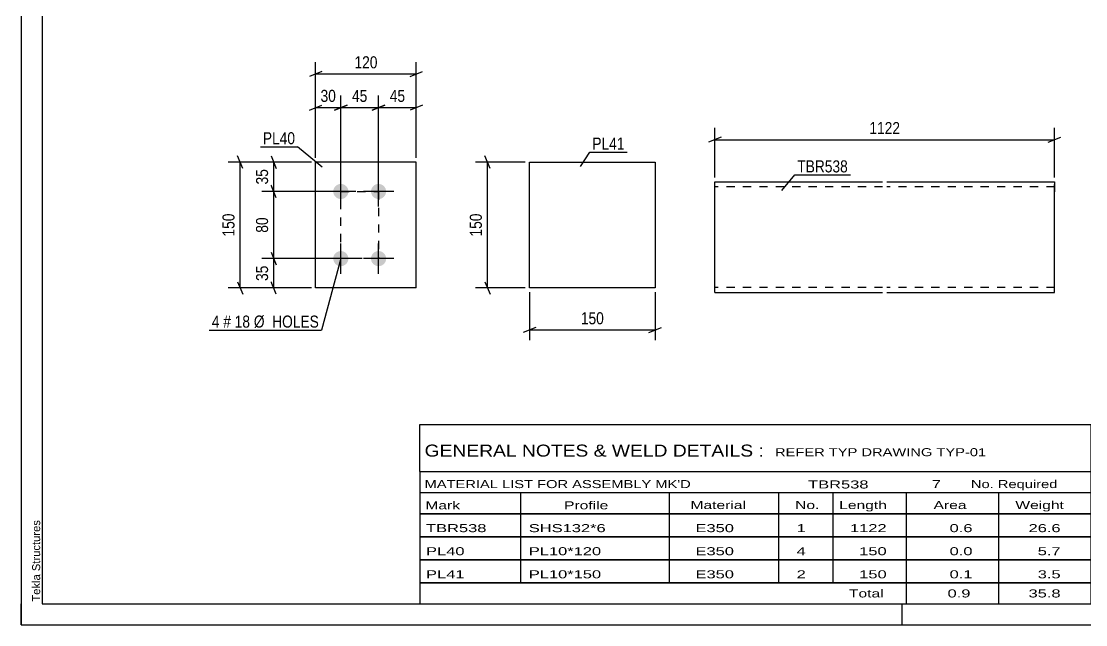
# Model space of a CAD drawing. Header units: millimetres. Extents: x 0 to 420, y 0 to 297.
# Drawn here: x 0 to 253.8, y 0 to 143.8 of the extents above; entities that cross this region are included whole.
import ezdxf

# ---------------------------------------------------------------- set-up
doc = ezdxf.new("R2010")
doc.units = ezdxf.units.MM
doc.linetypes.add('DXK_LINE_DOT2', pattern=[3.9198, 1.9599, -1.9599])
doc.styles.add('Arial', font='ARIAL.TTF', dxfattribs={"height": 0.2})
doc.styles.add('Arial Narrow', font='ARIALN.TTF', dxfattribs={"height": 0.2})

# ---------------------------------------------------------------- blocks, each defined once
blk = doc.blocks.new('Unknown-581592509-1127')
at = {"color": 5, "linetype": 'Continuous'}
for p, q in [((0, 297), (0, 0)), ((5, 292), (5, 5)), ((0, 0), (0, 5)), ((5, 5), (415, 5)), ((210, 0), (210, 5)), ((0, 0), (420, 0))]:
    blk.add_line(p, q, dxfattribs=at)
at = {"color": 174, "linetype": 'Continuous', "style": 'Arial'}
blk.add_text('Tekla Structures', height=1.9102, rotation=90, dxfattribs=at).set_placement((4.5, 5.5))
blk = doc.blocks.new('Part-581592509-2055 - 2048')
at = {"color": 2, "linetype": 'Continuous'}
for p, q in [((94.18, 110.25), (70.18, 110.25)), ((70.18, 80.25), (70.18, 110.25)), ((94.18, 80.25), (94.18, 110.25)), ((94.18, 80.25), (70.18, 80.25))]:
    blk.add_line(p, q, dxfattribs=at)
blk = doc.blocks.new('Bolt-581592509-2116 - 2048')
at = {"linetype": 'Continuous'}
for points in [[(76.18, 101.45, -1), (76.18, 105.05, -1)], [(85.18, 101.45, -1), (85.18, 105.05, -1)], [(76.18, 85.45, -1), (76.18, 89.05, -1)], [(85.18, 85.45, -1), (85.18, 89.05, -1)]]:
    blk.add_hatch(color=1, dxfattribs=at).paths.add_polyline_path(points)
at = {"color": 1, "linetype": 'Continuous'}
for p, q in [((76.18, 99.65), (76.18, 106.85)), ((85.18, 99.65), (85.18, 106.85)), ((79.78, 103.25), (72.58, 103.25)), ((88.78, 103.25), (81.58, 103.25)), ((76.18, 83.65), (76.18, 90.85)), ((85.18, 83.65), (85.18, 90.85)), ((79.78, 87.25), (72.58, 87.25)), ((88.78, 87.25), (81.58, 87.25))]:
    blk.add_line(p, q, dxfattribs=at)
blk = doc.blocks.new('Part-581592509-2263 - 2257')
at = {"color": 2, "linetype": 'Continuous'}
for p, q in [((121.15, 80.25), (121.15, 110.25)), ((121.15, 110.25), (151.15, 110.25)), ((151.15, 110.25), (151.15, 80.25)), ((151.15, 80.25), (121.15, 80.25))]:
    blk.add_line(p, q, dxfattribs=at)
blk = doc.blocks.new('Part-581592509-2286 - 2280')
at = {"color": 2, "linetype": 'Continuous'}
for p, q in [((165.36, 79.37), (165.36, 105.58)), ((165.36, 105.58), (205.36, 105.58)), ((206.36, 105.58), (246.36, 105.58)), ((246.36, 105.58), (246.36, 105.4)), ((246.36, 105.4), (246.36, 103.18)), ((246.36, 79.18), (246.36, 103.18)), ((165.36, 79.18), (165.36, 79.37)), ((165.36, 79.18), (205.36, 79.18)), ((206.36, 79.18), (246.36, 79.18))]:
    blk.add_line(p, q, dxfattribs=at)
at = {"color": 7, "linetype": 'DXK_LINE_DOT2'}
for p, q in [((205.36, 104.38), (165.36, 104.38)), ((246.36, 104.38), (206.36, 104.38)), ((246.36, 103.18), (246.36, 104.88)), ((165.36, 80.38), (165.36, 80.48)), ((205.36, 80.38), (165.36, 80.38)), ((246.36, 80.38), (206.36, 80.38)), ((246.36, 80.38), (246.36, 80.48))]:
    blk.add_line(p, q, dxfattribs=at)
blk = doc.blocks.new('Rectangle-581592509-2242 - 2048')
at = {"color": 1, "linetype": 'DXK_LINE_DOT2'}
blk.add_lwpolyline([(76.18, 103.25), (85.18, 103.25), (85.18, 87.25), (76.18, 87.25), (76.18, 103.25)], close=True, dxfattribs=at)
blk = doc.blocks.new('StraightDimension-581592509-2149 - 2048')
at = {"color": 7, "linetype": 'Continuous'}
for p, q in [((75.18, 87.25), (57.33, 87.25)), ((59.58, 88.75), (60.78, 85.75)), ((60.18, 80.25), (60.18, 87.25)), ((60.78, 78.75), (59.58, 81.75)), ((69.18, 80.25), (57.33, 80.25))]:
    blk.add_line(p, q, dxfattribs=at)
at = {"color": 0}
blk.add_wipeout([(59.43, 86.18), (55.23, 86.18), (55.23, 81.32), (59.43, 81.32)], dxfattribs=at)
at = {"color": 3, "style": 'Arial Narrow'}
blk.add_text('35', height=2.863, rotation=90.0002, dxfattribs=at).set_placement((58.83, 81.92))
blk = doc.blocks.new('StraightDimension-581592509-2183 - 2048')
at = {"color": 7, "linetype": 'Continuous'}
for p, q in [((85.18, 104.25), (85.18, 126.1)), ((94.18, 111.25), (94.18, 126.1)), ((83.68, 122.65), (86.68, 123.85)), ((85.18, 123.25), (94.18, 123.25)), ((95.68, 123.85), (92.68, 122.65))]:
    blk.add_line(p, q, dxfattribs=at)
at = {"color": 0}
blk.add_wipeout([(92.11, 124), (92.11, 128.2), (87.25, 128.2), (87.25, 124)], dxfattribs=at)
at = {"color": 3, "style": 'Arial Narrow'}
blk.add_text('45', height=2.863, dxfattribs=at).set_placement((87.85, 124.6))
blk = doc.blocks.new('StraightDimension-581592509-2136 - 2048')
at = {"color": 7, "linetype": 'Continuous'}
for p, q in [((60.78, 101.75), (59.58, 104.75)), ((75.18, 103.25), (57.33, 103.25)), ((60.18, 87.25), (60.18, 103.25)), ((75.18, 87.25), (57.33, 87.25)), ((59.58, 88.75), (60.78, 85.75))]:
    blk.add_line(p, q, dxfattribs=at)
at = {"color": 0}
blk.add_wipeout([(59.43, 97.68), (55.23, 97.68), (55.23, 92.82), (59.43, 92.82)], dxfattribs=at)
at = {"color": 3, "style": 'Arial Narrow'}
blk.add_text('80', height=2.863, rotation=90.0002, dxfattribs=at).set_placement((58.83, 93.42))
blk = doc.blocks.new('StraightDimension-581592509-2120 - 2048')
at = {"color": 7, "linetype": 'Continuous'}
for p, q in [((59.58, 111.75), (60.78, 108.75)), ((69.18, 110.25), (57.33, 110.25)), ((60.18, 103.25), (60.18, 110.25)), ((60.78, 101.75), (59.58, 104.75)), ((75.18, 103.25), (57.33, 103.25))]:
    blk.add_line(p, q, dxfattribs=at)
at = {"color": 0}
blk.add_wipeout([(59.43, 109.18), (55.23, 109.18), (55.23, 104.32), (59.43, 104.32)], dxfattribs=at)
at = {"color": 3, "style": 'Arial Narrow'}
blk.add_text('35', height=2.863, rotation=90.0002, dxfattribs=at).set_placement((58.83, 104.92))
blk = doc.blocks.new('StraightDimension-581592509-2166 - 2048')
at = {"color": 7, "linetype": 'Continuous'}
for p, q in [((52.78, 108.75), (51.58, 111.75)), ((69.18, 110.25), (49.33, 110.25)), ((52.18, 80.25), (52.18, 110.25)), ((51.58, 81.75), (52.78, 78.75)), ((69.18, 80.25), (49.33, 80.25))]:
    blk.add_line(p, q, dxfattribs=at)
at = {"color": 0}
blk.add_wipeout([(51.43, 98.59), (47.23, 98.59), (47.23, 91.91), (51.43, 91.91)], dxfattribs=at)
at = {"color": 3, "style": 'Arial Narrow'}
blk.add_text('150', height=2.863, rotation=90.0002, dxfattribs=at).set_placement((50.83, 92.51))
blk = doc.blocks.new('StraightDimension-581592509-2199 - 2048')
at = {"color": 7, "linetype": 'Continuous'}
for p, q in [((76.18, 104.25), (76.18, 126.1)), ((85.18, 104.25), (85.18, 126.1)), ((74.68, 122.65), (77.68, 123.85)), ((76.18, 123.25), (85.18, 123.25)), ((86.68, 123.85), (83.68, 122.65))]:
    blk.add_line(p, q, dxfattribs=at)
at = {"color": 0}
blk.add_wipeout([(83.11, 124), (83.11, 128.2), (78.25, 128.2), (78.25, 124)], dxfattribs=at)
at = {"color": 3, "style": 'Arial Narrow'}
blk.add_text('45', height=2.863, dxfattribs=at).set_placement((78.85, 124.6))
blk = doc.blocks.new('StraightDimension-581592509-2209 - 2048')
at = {"color": 7, "linetype": 'Continuous'}
for p, q in [((70.18, 111.25), (70.18, 126.1)), ((76.18, 104.25), (76.18, 126.1)), ((68.68, 122.65), (71.68, 123.85)), ((70.18, 123.25), (76.18, 123.25)), ((77.68, 123.85), (74.68, 122.65))]:
    blk.add_line(p, q, dxfattribs=at)
at = {"color": 0}
blk.add_wipeout([(75.61, 124), (75.61, 128.2), (70.75, 128.2), (70.75, 124)], dxfattribs=at)
at = {"color": 3, "style": 'Arial Narrow'}
blk.add_text('30', height=2.863, dxfattribs=at).set_placement((71.35, 124.6))
blk = doc.blocks.new('StraightDimension-581592509-2223 - 2048')
at = {"color": 7, "linetype": 'Continuous'}
for p, q in [((70.18, 111.25), (70.18, 134.1)), ((94.18, 111.25), (94.18, 134.1)), ((71.68, 131.85), (68.68, 130.65)), ((70.18, 131.25), (94.18, 131.25)), ((92.68, 130.65), (95.68, 131.85))]:
    blk.add_line(p, q, dxfattribs=at)
at = {"color": 0}
blk.add_wipeout([(85.52, 132), (85.52, 136.2), (78.84, 136.2), (78.84, 132)], dxfattribs=at)
at = {"color": 3, "style": 'Arial Narrow'}
blk.add_text('120', height=2.863, dxfattribs=at).set_placement((79.44, 132.6))
blk = doc.blocks.new('StraightDimension-581592509-2265 - 2257')
at = {"color": 7, "linetype": 'Continuous'}
for p, q in [((121.15, 79.25), (121.15, 67.85)), ((151.15, 79.25), (151.15, 67.85)), ((122.65, 70.85), (119.65, 69.65)), ((121.15, 70.25), (151.15, 70.25)), ((149.65, 69.65), (152.65, 70.85))]:
    blk.add_line(p, q, dxfattribs=at)
at = {"color": 0}
blk.add_wipeout([(139.5, 71), (139.5, 75.2), (132.81, 75.2), (132.81, 71)], dxfattribs=at)
at = {"color": 3, "style": 'Arial Narrow'}
blk.add_text('150', height=2.863, dxfattribs=at).set_placement((133.41, 71.6))
blk = doc.blocks.new('StraightDimension-581592509-2270 - 2257')
at = {"color": 7, "linetype": 'Continuous'}
for p, q in [((111.75, 108.75), (110.55, 111.75)), ((120.15, 110.25), (108.3, 110.25)), ((111.15, 80.25), (111.15, 110.25)), ((110.55, 81.75), (111.75, 78.75)), ((120.15, 80.25), (108.3, 80.25))]:
    blk.add_line(p, q, dxfattribs=at)
at = {"color": 0}
blk.add_wipeout([(110.4, 98.59), (106.2, 98.59), (106.2, 91.91), (110.4, 91.91)], dxfattribs=at)
at = {"color": 3, "style": 'Arial Narrow'}
blk.add_text('150', height=2.863, rotation=90.0002, dxfattribs=at).set_placement((109.8, 92.51))
blk = doc.blocks.new('StraightDimension-581592509-2291 - 2280')
at = {"color": 7, "linetype": 'Continuous'}
for p, q in [((165.36, 106.58), (165.36, 118.43)), ((246.36, 106.58), (246.36, 118.43)), ((166.86, 116.18), (163.86, 114.98)), ((165.36, 115.58), (246.36, 115.58)), ((244.86, 114.98), (247.86, 116.18))]:
    blk.add_line(p, q, dxfattribs=at)
at = {"color": 0}
blk.add_wipeout([(210.12, 116.33), (210.12, 120.53), (201.6, 120.53), (201.6, 116.33)], dxfattribs=at)
at = {"color": 3, "style": 'Arial Narrow'}
blk.add_text('1122', height=2.863, dxfattribs=at).set_placement((202.2, 116.93))
blk = doc.blocks.new('Unknown-581592509-2862')
at = {"color": 7, "linetype": 'Continuous'}
for p, q in [((95, 47.75), (255, 47.75)), ((95, 36.5), (95, 47.75)), ((255, 47.75), (255, 36.5)), ((95, 36.5), (255, 36.5)), ((95, 36.5), (95, 31.5)), ((255, 36.5), (255, 31.5)), ((95, 31.5), (255, 31.5)), ((95, 31.5), (95, 26.5)), ((119, 31.5), (119, 26.5)), ((154.5, 31.5), (154.5, 26.5)), ((180.5, 31.5), (180.5, 26.5)), ((193.5, 31.5), (193.5, 26.5)), ((211, 31.5), (211, 26.5)), ((233, 31.5), (233, 26.5)), ((255, 31.5), (255, 26.5)), ((95, 26.5), (255, 26.5)), ((95, 26.45), (95, 21.05)), ((95, 26.45), (255, 26.45)), ((119, 26.5), (119, 21)), ((154.5, 26.5), (154.5, 21)), ((180.5, 26.5), (180.5, 21)), ((193.5, 26.5), (193.5, 21)), ((211, 26.5), (211, 21)), ((233, 26.5), (233, 21)), ((255, 26.45), (255, 21.05)), ((95, 21.05), (255, 21.05)), ((95, 20.95), (95, 15.55)), ((95, 20.95), (255, 20.95)), ((119, 21), (119, 15.5)), ((154.5, 21), (154.5, 15.5)), ((180.5, 21), (180.5, 15.5)), ((193.5, 21), (193.5, 15.5)), ((211, 21), (211, 15.5)), ((233, 21), (233, 15.5)), ((255, 20.95), (255, 15.55)), ((95, 15.55), (255, 15.55)), ((95, 15.45), (95, 10.05)), ((95, 15.45), (255, 15.45)), ((119, 15.5), (119, 10)), ((154.5, 15.5), (154.5, 10)), ((180.5, 15.5), (180.5, 10)), ((193.5, 15.5), (193.5, 10)), ((211, 15.5), (211, 10)), ((233, 15.5), (233, 10)), ((255, 15.45), (255, 10.05)), ((95, 10.05), (255, 10.05)), ((95, 10), (255, 10)), ((95, 10), (95, 5)), ((211, 10), (211, 5)), ((233, 10), (233, 5)), ((255, 10), (255, 5)), ((95, 5), (255, 5))]:
    blk.add_line(p, q, dxfattribs=at)
at = {"color": 7, "style": 'Arial Narrow'}
for s, height, width, p in [('GENERAL NOTES & WELD DETAILS :', 2.8633, 1.4, (96.15, 40.06)), ('REFER TYP DRAWING TYP-01', 1.9089, 1.6, (179.7, 40.16)), ("MATERIAL LIST FOR ASSEMBLY MK'D", 1.9089, 1.6, (96.15, 32.56)), ('TBR538', 1.909, 1.794707, (187.59, 32.47)), ('7', 1.91, 1.794707, (217.08, 32.56)), ('No. Required', 1.9089, 1.6, (226.41, 32.56)), ('Mark', 1.909, 1.7, (96.34, 27.5)), ('Profile', 1.909, 1.7, (129.41, 27.5)), ('Material', 1.909, 1.7, (159.54, 27.56)), ('No.', 1.909, 1.7, (184.5, 27.56)), ('Length', 1.909, 1.7, (195, 27.56)), ('Area', 1.909, 1.7, (217.5, 27.56)), ('Weight', 1.909, 1.7, (237, 27.56))]:
    blk.add_text(s, height=height, dxfattribs=dict(at, width=width)).set_placement(p)
at = {"color": 7, "linetype": 'Continuous', "style": 'Arial Narrow'}
for s, height, width, p in [('TBR538', 1.909, 1.794707, (96.5, 22.06)), ('SHS132*6', 1.909, 1.794707, (121, 22.06)), ('E350', 1.909, 1.794707, (160.74, 22.06)), ('1', 1.91, 1.794707, (184.86, 22.06)), ('1122', 1.909, 1.794707, (197.58, 22.06)), ('0.6', 1.909, 1.794707, (221.32, 22.06)), ('26.6', 1.909, 1.794707, (240.14, 22.06)), ('PL40', 1.909, 1.794707, (96.5, 16.56)), ('PL10*120', 1.909, 1.794707, (121, 16.56)), ('E350', 1.909, 1.794707, (160.74, 16.56)), ('4', 1.91, 1.794707, (184.86, 16.56)), ('150', 1.909, 1.794707, (199.77, 16.56)), ('0.0', 1.909, 1.794707, (221.32, 16.56)), ('5.7', 1.909, 1.794707, (242.33, 16.56)), ('PL41', 1.909, 1.794707, (96.5, 11.06)), ('PL10*150', 1.909, 1.794707, (121, 11.06)), ('E350', 1.909, 1.794707, (160.74, 11.06)), ('2', 1.91, 1.794707, (184.86, 11.06)), ('150', 1.909, 1.794707, (199.77, 11.06)), ('0.1', 1.909, 1.794707, (221.32, 11.06)), ('3.5', 1.909, 1.794707, (242.33, 11.06)), ('Total', 1.909, 1.7, (197.33, 6.5)), ('0.9', 1.909, 1.794707, (220.83, 6.5)), ('35.8', 1.909, 1.794707, (240.14, 6.5))]:
    blk.add_text(s, height=height, dxfattribs=dict(at, width=width)).set_placement(p)
blk = doc.blocks.new('Mark-581592509-2051 - 2048')
at = {"color": 0}
blk.add_wipeout([(65.28, 114.51), (65.28, 117.51), (57.6, 117.51), (57.6, 114.51)], dxfattribs=at)
blk.add_wipeout([(65.28, 114.51), (65.28, 117.51), (57.6, 117.51), (57.6, 114.51)], dxfattribs=at)
at = {"color": 30, "linetype": 'Continuous'}
for p in [(57, 113.91), (71.77, 109.06)]:
    blk.add_line(p, (65.88, 113.91), dxfattribs=at)
at = {"color": 3, "style": 'Arial Narrow'}
blk.add_text('PL40', height=2.863, dxfattribs=at).set_placement((57.6, 114.51))
blk = doc.blocks.new('Mark-581592509-2112 - 2048')
at = {"color": 0}
blk.add_wipeout([(47.26, 70.81), (47.26, 73.81), (45.43, 73.81), (45.43, 70.81)], dxfattribs=at)
blk.add_wipeout([(47.26, 70.81), (47.26, 73.81), (45.43, 73.81), (45.43, 70.81)], dxfattribs=at)
blk.add_wipeout([(49.98, 70.81), (49.98, 73.81), (48.16, 73.81), (48.16, 70.81)], dxfattribs=at)
blk.add_wipeout([(49.98, 70.81), (49.98, 73.81), (48.16, 73.81), (48.16, 70.81)], dxfattribs=at)
at = {"color": 3, "style": 'Arial Narrow'}
blk.add_text('4', height=2.86, dxfattribs=at).set_placement((45.43, 70.81))
at = {"color": 0}
blk.add_wipeout([(54.54, 70.81), (54.54, 73.81), (50.88, 73.81), (50.88, 70.81)], dxfattribs=at)
blk.add_wipeout([(54.54, 70.81), (54.54, 73.81), (50.88, 73.81), (50.88, 70.81)], dxfattribs=at)
at = {"color": 3, "style": 'Arial Narrow'}
blk.add_text('#', height=2.86, dxfattribs=at).set_placement((48.16, 70.81))
at = {"color": 0}
blk.add_wipeout([(70.97, 70.81), (70.97, 73.81), (55.44, 73.81), (55.44, 70.81)], dxfattribs=at)
blk.add_wipeout([(70.97, 70.81), (70.97, 73.81), (55.44, 73.81), (55.44, 70.81)], dxfattribs=at)
at = {"color": 7, "linetype": 'Continuous'}
for p in [(76.18, 87.25), (44.83, 70.21)]:
    blk.add_line(p, (71.57, 70.21), dxfattribs=at)
at = {"color": 3, "style": 'Arial Narrow'}
for s, p in [('18', (50.88, 70.81)), ('Ø  HOLES', (55.44, 70.81))]:
    blk.add_text(s, height=2.863, dxfattribs=at).set_placement(p)
blk = doc.blocks.new('Mark-581592509-2259 - 2257')
at = {"color": 0}
blk.add_wipeout([(143.83, 113.23), (143.83, 116.23), (136.15, 116.23), (136.15, 113.23)], dxfattribs=at)
blk.add_wipeout([(143.83, 113.23), (143.83, 116.23), (136.15, 116.23), (136.15, 113.23)], dxfattribs=at)
at = {"color": 30, "linetype": 'Continuous'}
for p, q in [((133.32, 109.19), (135.55, 112.63)), ((135.55, 112.63), (144.43, 112.63))]:
    blk.add_line(p, q, dxfattribs=at)
at = {"color": 3, "style": 'Arial Narrow'}
blk.add_text('PL41', height=2.863, dxfattribs=at).set_placement((136.15, 113.23))
blk = doc.blocks.new('Mark-581592509-2282 - 2280')
at = {"color": 0}
blk.add_wipeout([(197.07, 107.8), (197.07, 110.8), (185.01, 110.8), (185.01, 107.8)], dxfattribs=at)
blk.add_wipeout([(197.07, 107.8), (197.07, 110.8), (185.01, 110.8), (185.01, 107.8)], dxfattribs=at)
at = {"color": 30, "linetype": 'Continuous'}
for p, q in [((181.34, 103.5), (184.41, 107.2)), ((184.41, 107.2), (197.67, 107.2))]:
    blk.add_line(p, q, dxfattribs=at)
at = {"color": 3, "style": 'Arial Narrow'}
blk.add_text('TBR538', height=2.863, dxfattribs=at).set_placement((185.01, 107.8))

msp = doc.modelspace()

# ---------------------------------------------------------------- block references
for name in ['Unknown-581592509-1127', 'Part-581592509-2055 - 2048', 'Part-581592509-2263 - 2257', 'Bolt-581592509-2116 - 2048', 'Part-581592509-2286 - 2280', 'Rectangle-581592509-2242 - 2048', 'Unknown-581592509-2862']:
    msp.add_blockref(name, (0, 0))

# ---------------------------------------------------------------- next in the draw order: block references
for name in ['StraightDimension-581592509-2183 - 2048', 'StraightDimension-581592509-2291 - 2280', 'Mark-581592509-2259 - 2257', 'StraightDimension-581592509-2149 - 2048', 'StraightDimension-581592509-2265 - 2257']:
    msp.add_blockref(name, (0, 0))

# ---------------------------------------------------------------- next in the draw order: block references
for name in ['StraightDimension-581592509-2270 - 2257', 'Mark-581592509-2282 - 2280', 'StraightDimension-581592509-2136 - 2048']:
    msp.add_blockref(name, (0, 0))

# ---------------------------------------------------------------- next in the draw order: block references
msp.add_blockref('StraightDimension-581592509-2120 - 2048', (0, 0))

# ---------------------------------------------------------------- next in the draw order: block references
for name in ['StraightDimension-581592509-2199 - 2048', 'StraightDimension-581592509-2166 - 2048']:
    msp.add_blockref(name, (0, 0))

# ---------------------------------------------------------------- next in the draw order: block references
for name in ['StraightDimension-581592509-2209 - 2048', 'Mark-581592509-2112 - 2048']:
    msp.add_blockref(name, (0, 0))

# ---------------------------------------------------------------- next in the draw order: block references
msp.add_blockref('StraightDimension-581592509-2223 - 2048', (0, 0))

# ---------------------------------------------------------------- next in the draw order: block references
msp.add_blockref('Mark-581592509-2051 - 2048', (0, 0))

doc.saveas('drawing.dxf')
